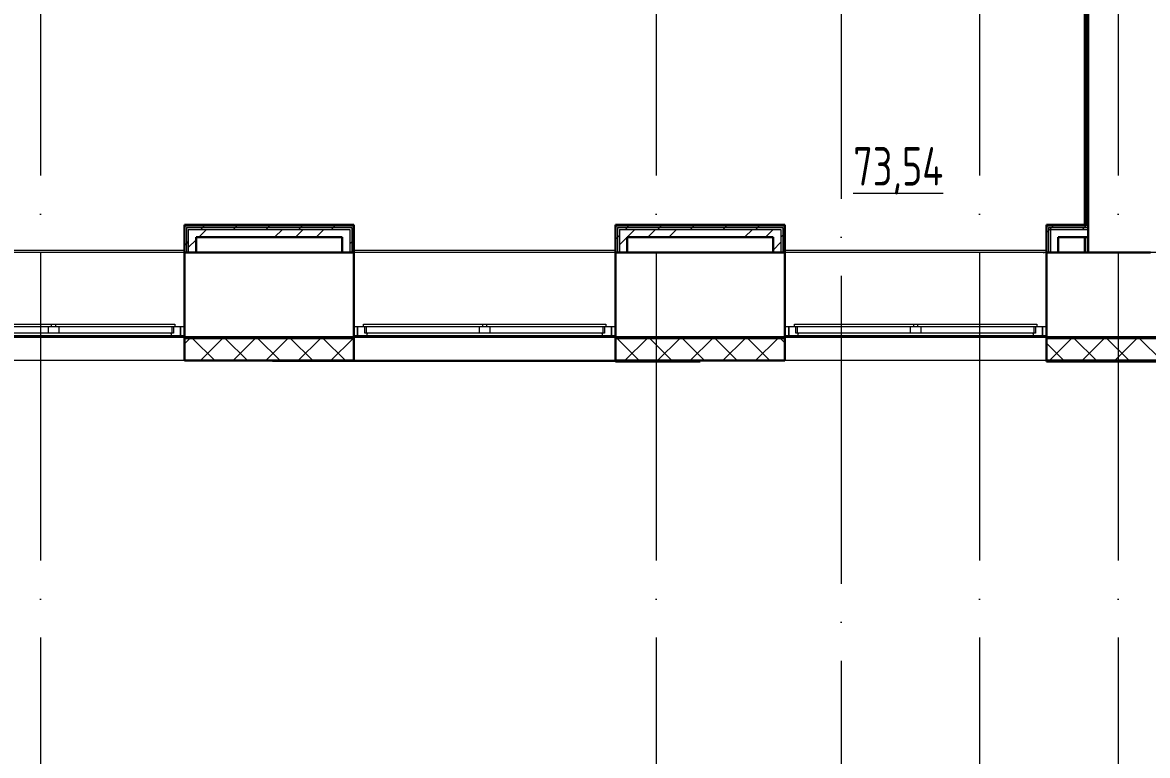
# Model space of a CAD drawing. Header units: millimetres. Extents: x -1073752 to 1436911, y -1379358 to 94781.
# Drawn here: x -1014384 to -1007076, y -920886 to -916126 of the extents above; entities that cross this region are included whole.
import ezdxf

# ---------------------------------------------------------------- set-up
doc = ezdxf.new("R2010")
doc.units = ezdxf.units.MM
doc.linetypes.add('ADSK_Линия сетки', pattern=[25, 20, -2.5, 0, -2.5])
for name, color, linetype, lineweight in [('_ Окна', 7, 'Continuous', 9), ('Марки помещений', 7, 'Continuous', 20), ('Ограждение', 252, 'Continuous', 9), ('Окна', 7, 'Continuous', 9), ('Оси', 252, 'Continuous', 9), ('Стены внутренние', 7, 'Continuous', 18), ('Стены наружные', 7, 'Continuous', 18), ('Стены штриховка', 7, 'Continuous', 9)]:
    doc.layers.add(name, color=color, linetype=linetype, lineweight=lineweight)
doc.styles.add('GOST Common_3', font='', dxfattribs={"height": 3.5})
doc.styles.get('GOST Common_3').set_extended_font_data('GOST 2.304 type A')

# ---------------------------------------------------------------- blocks, each defined once
blk = doc.blocks.new('1 этаж')
at = {"layer": 'Ограждение', "true_color": 0x636466}
h = blk.add_hatch(dxfattribs=at)
h.set_pattern_fill('FP_25', color=251, style=0, pattern_type=2)
h.set_pattern_definition([(0, (-32119.8, 96), (0, 600), []), (90, (-32119.8, 96), (-600, 4e-14), [])])
h.paths.add_polyline_path([(-15075.8, -20143.7), (-15065.8, -20143.7), (-15065.8, -20043.7), (-15075.8, -20043.7)])
h.paths.add_polyline_path([(-15065.8, -19963.7), (-15065.8, -17453.7), (-15075.8, -17463.7), (-15075.8, -19963.7)])
at = {"layer": 'Стены наружные', "lineweight": 9, "true_color": 0x636466}
h = blk.add_hatch(dxfattribs=at)
h.set_pattern_fill('FP_41', color=251, style=0, pattern_type=2)
h.set_pattern_definition([(180, (-32119.82, 96), (-1e-14, -100), [])])
h.paths.add_polyline_path([(-66005.8, -20703.7), (-64730.8, -20703.7), (-64730.8, -20693.7), (-66005.8, -20693.7)])
h.paths.add_polyline_path([(2117.4, -20703.7), (2694.2, -20703.7), (2694.2, -20693.7), (1409.2, -20693.7), (1409.2, -20703.7)])
h.paths.add_polyline_path([(-63030.8, -20703.7), (-61880.8, -20703.7), (-61880.8, -20693.7), (-63030.8, -20693.7)])
h.paths.add_polyline_path([(-752.8, -20703.7), (-290.8, -20703.7), (-290.8, -20693.7), (-1390.8, -20693.7), (-1390.8, -20703.7)])
h.paths.add_polyline_path([(-60180.8, -20703.7), (-59050.8, -20703.7), (-59050.8, -20693.7), (-60180.8, -20693.7)])
h.paths.add_polyline_path([(-3623, -20703.7), (-3090.8, -20703.7), (-3090.8, -20693.7), (-4165.8, -20693.7), (-4165.8, -20703.7)])
h.paths.add_polyline_path([(-57350.8, -20703.7), (-56240.8, -20703.7), (-56240.8, -20693.7), (-57350.8, -20693.7)])
h.paths.add_polyline_path([(-5865.8, -20703.7), (-5865.8, -20693.7), (-6960.8, -20693.7), (-6960.8, -20703.7), (-6493.2, -20703.7)])
h.paths.add_polyline_path([(-54540.8, -20703.7), (-53450.8, -20703.7), (-53450.8, -20693.7), (-54540.8, -20693.7)])
h.paths.add_polyline_path([(-8660.8, -20703.7), (-8660.8, -20693.7), (-9765.8, -20693.7), (-9765.8, -20703.7), (-9363.4, -20703.7)])
h.paths.add_polyline_path([(-51750.8, -20703.7), (-50620.8, -20703.7), (-50620.8, -20693.7), (-51750.8, -20693.7)])
h.paths.add_polyline_path([(-11516, -20703.7), (-11465.8, -20703.7), (-11465.8, -20693.7), (-12545.8, -20693.7), (-12545.8, -20703.7), (-12233.6, -20703.7)])
h.paths.add_polyline_path([(-48920.8, -20703.7), (-47800.8, -20703.7), (-47800.8, -20693.7), (-48920.8, -20693.7)])
h.paths.add_polyline_path([(-14245.8, -20703.7), (-14245.8, -20693.7), (-15320.8, -20693.7), (-15320.8, -20703.7), (-14386.2, -20703.7)])
h.paths.add_polyline_path([(-46100.8, -20703.7), (-45030.8, -20703.7), (-45030.8, -20693.7), (-46100.8, -20693.7)])
h.paths.add_polyline_path([(-17256.4, -20703.7), (-17020.8, -20703.7), (-17020.8, -20693.7), (-18120.8, -20693.7), (-18120.8, -20703.7), (-17974, -20703.7)])
h.paths.add_polyline_path([(-43330.8, -20703.7), (-42230.8, -20703.7), (-42230.8, -20693.7), (-43330.8, -20693.7)])
h.paths.add_polyline_path([(-19820.8, -20703.7), (-19820.8, -20693.7), (-20920.8, -20693.7), (-20920.8, -20703.7), (-20126.6, -20703.7)])
h.paths.add_polyline_path([(-40530.8, -20703.7), (-39400.8, -20703.7), (-39400.8, -20693.7), (-40530.8, -20693.7)])
h.paths.add_polyline_path([(-22620.8, -20703.7), (-22620.8, -20693.7), (-23700.8, -20693.7), (-23700.8, -20703.7), (-22996.8, -20703.7)])
h.paths.add_polyline_path([(-25867, -20703.7), (-25400.8, -20703.7), (-25400.8, -20693.7), (-26500.8, -20693.7), (-26500.8, -20703.7), (-26498.8, -20703.7)])
h.paths.add_polyline_path([(-37700.8, -20703.7), (-36590.8, -20703.7), (-36590.8, -20693.7), (-37700.8, -20693.7)])
h.paths.add_polyline_path([(-28202.8, -20703.7), (-28200.8, -20703.7), (-28200.8, -20693.7), (-29240.8, -20693.7), (-29239.8, -20703.7), (-28378.4, -20703.7)])
h.paths.add_polyline_path([(-34890.8, -20703.7), (-33780.8, -20703.7), (-33780.8, -20693.7), (-34890.8, -20693.7)])
h.paths.add_polyline_path([(-30940.8, -20703.7), (-30940.8, -20693.7), (-32080.8, -20693.7), (-32079.8, -20703.7), (-31090.8, -20703.7)])
at = {"layer": '_ Окна', "color": 251, "lineweight": 18, "true_color": 0x636466}
for p, q in [((-21009.8, -20666.7), (-21005.2, -20683.7)), ((-20991.8, -20666.7), (-21003.8, -20666.7)), ((-20991.8, -20625.7), (-20991.8, -20666.7)), ((-20945.8, -20625.7), (-20983.8, -20625.7)), ((-20945.8, -20683.7), (-20945.8, -20625.7)), ((-19757.8, -20625.7), (-19795.8, -20625.7)), ((-19795.8, -20625.7), (-19795.8, -20683.7)), ((-19749.8, -20666.7), (-19749.8, -20625.7)), ((-19737.8, -20666.7), (-19749.8, -20666.7)), ((-19736.4, -20683.7), (-19731.8, -20666.7)), ((-18209.8, -20666.7), (-18205.2, -20683.7)), ((-18191.8, -20666.7), (-18203.8, -20666.7)), ((-18191.8, -20625.7), (-18191.8, -20666.7)), ((-18145.8, -20625.7), (-18183.8, -20625.7)), ((-18145.8, -20683.7), (-18145.8, -20625.7)), ((-16957.8, -20625.7), (-16995.8, -20625.7)), ((-16995.8, -20625.7), (-16995.8, -20683.7)), ((-16949.8, -20666.7), (-16949.8, -20625.7)), ((-16937.8, -20666.7), (-16949.8, -20666.7)), ((-16936.4, -20683.7), (-16931.8, -20666.7)), ((-15409.8, -20666.7), (-15405.2, -20683.7)), ((-15391.8, -20666.7), (-15403.8, -20666.7)), ((-15391.8, -20625.7), (-15391.8, -20666.7)), ((-15345.8, -20625.7), (-15383.8, -20625.7)), ((-15345.8, -20683.7), (-15345.8, -20625.7)), ((-21005.2, -20683.7), (-20945.8, -20683.7)), ((-19795.8, -20683.7), (-19736.4, -20683.7)), ((-18205.2, -20683.7), (-18145.8, -20683.7)), ((-16995.8, -20683.7), (-16936.4, -20683.7)), ((-15405.2, -20683.7), (-15345.8, -20683.7))]:
    blk.add_line(p, q, dxfattribs=at)
at = {"layer": '_ Окна', "color": 251, "true_color": 0x636466}
for p, q in [((-20920.8, -20625.7), (-20945.8, -20625.7)), ((-20945.8, -20625.7), (-20945.8, -20683.7)), ((-19795.8, -20625.7), (-19820.8, -20625.7)), ((-19795.8, -20683.7), (-19795.8, -20625.7)), ((-18120.8, -20625.7), (-18145.8, -20625.7)), ((-18145.8, -20625.7), (-18145.8, -20683.7)), ((-16995.8, -20625.7), (-17020.8, -20625.7)), ((-16995.8, -20683.7), (-16995.8, -20625.7)), ((-15320.8, -20625.7), (-15345.8, -20625.7)), ((-15345.8, -20625.7), (-15345.8, -20683.7)), ((-20945.8, -20683.7), (-20920.8, -20683.7)), ((-19820.8, -20683.7), (-19795.8, -20683.7)), ((-18145.8, -20683.7), (-18120.8, -20683.7)), ((-17020.8, -20683.7), (-16995.8, -20683.7)), ((-15345.8, -20683.7), (-15320.8, -20683.7))]:
    blk.add_line(p, q, dxfattribs=at)
at = {"layer": 'Ограждение', "color": 251, "true_color": 0x636466}
for p, q in [((-15075.8, -17463.7), (-15075.8, -19963.9)), ((-15075.8, -20043.7), (-15075.8, -20143.7)), ((-15065.8, -20143.7), (-15065.8, -20043.7))]:
    blk.add_line(p, q, dxfattribs=at)
at = {"layer": 'Окна', "color": 251, "true_color": 0x636466}
for p, q in [((-22557.8, -20608.7), (-21785.8, -20608.7)), ((-21785.8, -20608.7), (-21755.8, -20608.7)), ((-21785.8, -20608.7), (-21785.8, -20625.7)), ((-21755.8, -20608.7), (-20983.8, -20608.7)), ((-21755.8, -20625.7), (-21755.8, -20608.7)), ((-20983.8, -20608.7), (-20983.8, -20625.7)), ((-19757.8, -20608.7), (-18985.8, -20608.7)), ((-19757.8, -20625.7), (-19757.8, -20608.7)), ((-18985.8, -20608.7), (-18955.8, -20608.7)), ((-18985.8, -20608.7), (-18985.8, -20625.7)), ((-18955.8, -20608.7), (-18183.8, -20608.7)), ((-18955.8, -20625.7), (-18955.8, -20608.7)), ((-18183.8, -20608.7), (-18183.8, -20625.7)), ((-16957.8, -20608.7), (-16185.8, -20608.7)), ((-16957.8, -20625.7), (-16957.8, -20608.7)), ((-16185.8, -20608.7), (-16155.8, -20608.7)), ((-16185.8, -20608.7), (-16185.8, -20625.7)), ((-16155.8, -20608.7), (-15383.8, -20608.7)), ((-16155.8, -20625.7), (-16155.8, -20608.7)), ((-15383.8, -20608.7), (-15383.8, -20625.7)), ((-21785.8, -20625.7), (-22557.8, -20625.7)), ((-21805.8, -20666.7), (-22537.8, -20666.7)), ((-21805.8, -20625.7), (-21805.8, -20666.7)), ((-21735.8, -20666.7), (-21805.8, -20666.7)), ((-21755.8, -20625.7), (-21785.8, -20625.7)), ((-20983.8, -20625.7), (-21755.8, -20625.7)), ((-21735.8, -20666.7), (-21735.8, -20625.7)), ((-21003.8, -20666.7), (-21735.8, -20666.7)), ((-21003.8, -20625.7), (-21003.8, -20666.7)), ((-18985.8, -20625.7), (-19757.8, -20625.7)), ((-19737.8, -20666.7), (-19737.8, -20625.7)), ((-19005.8, -20666.7), (-19737.8, -20666.7)), ((-19005.8, -20625.7), (-19005.8, -20666.7)), ((-18935.8, -20666.7), (-19005.8, -20666.7)), ((-18955.8, -20625.7), (-18985.8, -20625.7)), ((-18183.8, -20625.7), (-18955.8, -20625.7)), ((-18935.8, -20666.7), (-18935.8, -20625.7)), ((-18203.8, -20666.7), (-18935.8, -20666.7)), ((-18203.8, -20625.7), (-18203.8, -20666.7)), ((-16185.8, -20625.7), (-16957.8, -20625.7)), ((-16937.8, -20666.7), (-16937.8, -20625.7)), ((-16205.8, -20666.7), (-16937.8, -20666.7)), ((-16205.8, -20625.7), (-16205.8, -20666.7)), ((-16135.8, -20666.7), (-16205.8, -20666.7)), ((-16155.8, -20625.7), (-16185.8, -20625.7)), ((-15383.8, -20625.7), (-16155.8, -20625.7)), ((-16135.8, -20666.7), (-16135.8, -20625.7)), ((-15403.8, -20666.7), (-16135.8, -20666.7)), ((-15403.8, -20625.7), (-15403.8, -20666.7)), ((-22536.4, -20683.7), (-21005.2, -20683.7)), ((-19736.4, -20683.7), (-18205.2, -20683.7)), ((-16936.4, -20683.7), (-15405.2, -20683.7))]:
    blk.add_line(p, q, dxfattribs=at)
at = {"layer": 'Оси', "color": 251, "linetype": 'ADSK_Линия сетки', "ltscale": 100, "true_color": 0x636466}
for p, q in [((-16655.8, 32206.9), (-16655.8, -33769.9)), ((-21855.8, -2643.7), (-21855.8, -33769.9)), ((-17855.8, -2643.7), (-17855.8, -33769.9)), ((-15755.8, -2643.7), (-15755.8, -32499.9)), ((-14855.8, -2643.7), (-14855.8, -32499.9)), ((4411.5, -20143.7), (-72528.1, -20143.7))]:
    blk.add_line(p, q, dxfattribs=at)
at = {"layer": 'Стены внутренние', "color": 251, "lineweight": 30, "true_color": 0x636466}
for p, q in [((-15050.8, -20043.7), (-15050.8, -20143.7)), ((-20920.8, -20143.7), (-20920.8, -20693.7)), ((-19895.8, -20143.7), (-20845.8, -20143.7)), ((-19820.8, -20693.7), (-19820.8, -20143.7)), ((-18120.8, -20143.7), (-18120.8, -20693.7)), ((-17095.8, -20143.7), (-18045.8, -20143.7)), ((-17020.8, -20693.7), (-17020.8, -20143.7)), ((-15320.8, -20143.7), (-15320.8, -20693.7)), ((-14645.8, -20143.7), (-15245.8, -20143.7)), ((-15050.8, -20143.7), (-14660.8, -20143.7)), ((-20920.8, -20693.7), (-19820.8, -20693.7)), ((-20920.8, -20703.7), (-20920.8, -20845.7)), ((-19820.8, -20845.7), (-19820.8, -20703.7)), ((-18120.8, -20693.7), (-17020.8, -20693.7)), ((-18120.8, -20703.7), (-18120.8, -20845.7)), ((-17020.8, -20845.7), (-17020.8, -20703.7)), ((-15320.8, -20693.7), (-14245.8, -20693.7)), ((-15320.8, -20703.7), (-15320.8, -20845.7)), ((-20920.8, -20845.7), (-19820.8, -20845.7)), ((-18120.8, -20845.7), (-17020.8, -20845.7)), ((-15320.8, -20845.7), (-14245.8, -20845.7))]:
    blk.add_line(p, q, dxfattribs=at)
at = {"layer": 'Стены внутренние', "color": 251, "true_color": 0x636466}
for p, q in [((-20920.8, -20693.7), (-22620.8, -20693.7)), ((-18120.8, -20693.7), (-19820.8, -20693.7)), ((-15320.8, -20693.7), (-17020.8, -20693.7)), ((-20920.8, -20845.7), (-22620.8, -20845.7)), ((-18120.8, -20845.7), (-19820.8, -20845.7)), ((-15320.8, -20845.7), (-17020.8, -20845.7))]:
    blk.add_line(p, q, dxfattribs=at)
at = {"layer": 'Стены внутренние', "color": 251, "linetype": 'Continuous', "lineweight": 9, "true_color": 0x636466}
for p, q in [((-20920.8, -20736.9), (-20887.6, -20703.7)), ((-20726, -20843.7), (-20866, -20703.7)), ((-20815.5, -20843.7), (-20675.5, -20703.7)), ((-20513.9, -20843.7), (-20653.9, -20703.7)), ((-20603.4, -20843.7), (-20463.4, -20703.7)), ((-20301.8, -20843.7), (-20441.8, -20703.7)), ((-20391.2, -20843.7), (-20251.2, -20703.7)), ((-20089.6, -20843.7), (-20229.6, -20703.7)), ((-20179.1, -20843.7), (-20039.1, -20703.7)), ((-19877.5, -20843.7), (-20017.5, -20703.7)), ((-19967, -20843.7), (-19827, -20703.7)), ((-17968.3, -20843.7), (-18108.3, -20703.7)), ((-18057.8, -20843.7), (-17917.8, -20703.7)), ((-17756.2, -20843.7), (-17896.2, -20703.7)), ((-17845.6, -20843.7), (-17705.6, -20703.7)), ((-17544.1, -20843.7), (-17684.1, -20703.7)), ((-17633.5, -20843.7), (-17493.5, -20703.7)), ((-17331.9, -20843.7), (-17471.9, -20703.7)), ((-17421.4, -20843.7), (-17281.4, -20703.7)), ((-17119.8, -20843.7), (-17259.8, -20703.7)), ((-17209.2, -20843.7), (-17069.2, -20703.7)), ((-17020.8, -20730.6), (-17047.7, -20703.7)), ((-15210.6, -20843.7), (-15320.8, -20733.5)), ((-15300.1, -20843.7), (-15160.1, -20703.7)), ((-14998.5, -20843.7), (-15138.5, -20703.7)), ((-15087.9, -20843.7), (-14947.9, -20703.7)), ((-14786.3, -20843.7), (-14926.3, -20703.7)), ((-14875.8, -20843.7), (-14735.8, -20703.7)), ((-14574.2, -20843.7), (-14714.2, -20703.7)), ((-20807.8, -20845.7), (-20807.8, -20845.7)), ((-20199.3, -20845.7), (-20200.5, -20843.7)), ((-19965, -20845.2), (-19965.9, -20843.7)), ((-17991, -20843.7), (-17992.2, -20845.7)), ((-15175.4, -20843.7), (-15176.5, -20845.7)), ((-14940.8, -20843.7), (-14941.9, -20845.7)), ((-14920, -20845.7), (-14921.2, -20843.7)), ((-14685.4, -20845.7), (-14686.6, -20843.7))]:
    blk.add_line(p, q, dxfattribs=at)
at = {"layer": 'Стены наружные', "color": 251, "lineweight": 30, "true_color": 0x636466}
for p, q in [((-15050.8, -20043.7), (-15050.8, -17043.7)), ((-15065.8, -17178.7), (-15065.8, -19963.7)), ((-20920.8, -19963.7), (-20920.8, -20143.7)), ((-19820.8, -19963.7), (-20920.8, -19963.7)), ((-19820.8, -19968.7), (-20920.8, -19968.7)), ((-19820.8, -20143.7), (-19820.8, -19963.7)), ((-18120.8, -19963.7), (-18120.8, -20143.7)), ((-17020.8, -19963.7), (-18120.8, -19963.7)), ((-17020.8, -19968.7), (-18120.8, -19968.7)), ((-17020.8, -20143.7), (-17020.8, -19963.7)), ((-15320.8, -19963.7), (-15320.8, -20143.7)), ((-15065.8, -19963.7), (-15320.8, -19963.7)), ((-15065.8, -19968.7), (-15320.8, -19968.7)), ((-20845.8, -20043.7), (-19895.8, -20043.7)), ((-20845.8, -20143.7), (-20845.8, -20043.7)), ((-19895.8, -20043.7), (-19895.8, -20143.7)), ((-18045.8, -20043.7), (-17095.8, -20043.7)), ((-18045.8, -20143.7), (-18045.8, -20043.7)), ((-17095.8, -20043.7), (-17095.8, -20143.7)), ((-15245.8, -20043.7), (-15050.8, -20043.7)), ((-15245.8, -20143.7), (-15245.8, -20043.7)), ((-20920.8, -20143.7), (-20845.8, -20143.7)), ((-19895.8, -20143.7), (-19820.8, -20143.7)), ((-18120.8, -20143.7), (-18045.8, -20143.7)), ((-17095.8, -20143.7), (-17020.8, -20143.7)), ((-15320.8, -20143.7), (-15245.8, -20143.7)), ((-19820.8, -20693.7), (-20920.8, -20693.7)), ((-20920.8, -20693.7), (-20920.8, -20703.7)), ((-19820.8, -20703.7), (-19820.8, -20693.7)), ((-17020.8, -20693.7), (-18120.8, -20693.7)), ((-18120.8, -20693.7), (-18120.8, -20703.7)), ((-17020.8, -20703.7), (-17020.8, -20693.7)), ((-14245.8, -20693.7), (-15320.8, -20693.7)), ((-15320.8, -20693.7), (-15320.8, -20703.7)), ((-17570.8, -20845.7), (-18120.8, -20845.7)), ((-18120.8, -20845.7), (-18120.8, -20850.7)), ((-18120.8, -20850.7), (-17570.8, -20850.7)), ((-17570.8, -20850.7), (-17570.8, -20845.7)), ((-14245.8, -20845.7), (-15320.8, -20845.7)), ((-15320.8, -20845.7), (-15320.8, -20850.7)), ((-15320.8, -20850.7), (-14245.8, -20850.7))]:
    blk.add_line(p, q, dxfattribs=at)
at = {"layer": 'Стены наружные', "color": 251, "linetype": 'Continuous', "lineweight": 9, "true_color": 0x636466}
for p, q in [((-20828.4, -20043.7), (-20778.4, -19993.7)), ((-20814, -19993.7), (-20801.5, -19981.2)), ((-20801.5, -19981.2), (-20789, -19968.7)), ((-20789, -19968.7), (-20784, -19963.7)), ((-20601.9, -19993.7), (-20589.4, -19981.2)), ((-20589.4, -19981.2), (-20576.9, -19968.7)), ((-20389.8, -19993.7), (-20377.3, -19981.2)), ((-20377.3, -19981.2), (-20364.8, -19968.7)), ((-20364.8, -19968.7), (-20359.8, -19963.7)), ((-20335, -20043.7), (-20285, -19993.7)), ((-20200, -20043.7), (-20150, -19993.7)), ((-20177.6, -19993.7), (-20165.1, -19981.2)), ((-20165.1, -19981.2), (-20152.6, -19968.7)), ((-20065.1, -20043.7), (-20015.1, -19993.7)), ((-19965.5, -19993.7), (-19953, -19981.2)), ((-19953, -19981.2), (-19940.5, -19968.7)), ((-19940.5, -19968.7), (-19935.5, -19963.7)), ((-18056.3, -19993.7), (-18043.8, -19981.2)), ((-18045, -20043.7), (-17995, -19993.7)), ((-18043.8, -19981.2), (-18031.3, -19968.7)), ((-17910.1, -20043.7), (-17860.1, -19993.7)), ((-17844.2, -19993.7), (-17831.7, -19981.2)), ((-17831.7, -19981.2), (-17819.2, -19968.7)), ((-17819.2, -19968.7), (-17814.2, -19963.7)), ((-17775.1, -20043.7), (-17725.1, -19993.7)), ((-17632, -19993.7), (-17619.5, -19981.2)), ((-17619.5, -19981.2), (-17607, -19968.7)), ((-17419.9, -19993.7), (-17407.4, -19981.2)), ((-17407.4, -19981.2), (-17394.9, -19968.7)), ((-17394.9, -19968.7), (-17389.9, -19963.7)), ((-17281.7, -20043.7), (-17231.7, -19993.7)), ((-17207.8, -19993.7), (-17195.3, -19981.2)), ((-17195.3, -19981.2), (-17182.8, -19968.7)), ((-17146.8, -20043.7), (-17096.8, -19993.7)), ((-17033.3, -20031.4), (-17020.8, -20018.9)), ((-15320.8, -20016), (-15308.3, -20003.5)), ((-15308.3, -20003.5), (-15298.6, -19993.7)), ((-15298.6, -19993.7), (-15286.1, -19981.2)), ((-15286.1, -19981.2), (-15273.6, -19968.7)), ((-15273.6, -19968.7), (-15268.6, -19963.7)), ((-15086.4, -19993.7), (-15073.9, -19981.2)), ((-15073.9, -19981.2), (-15061.4, -19968.7)), ((-20920.8, -20100.5), (-20908.3, -20088)), ((-20908.3, -20088), (-20895.8, -20075.5)), ((-20895.8, -20111.1), (-20845.8, -20061.1)), ((-19845.8, -20086.2), (-19833.3, -20073.7)), ((-19833.3, -20073.7), (-19820.8, -20061.2)), ((-18120.8, -20058.2), (-18108.3, -20045.7)), ((-18108.3, -20045.7), (-18095.8, -20033.2)), ((-18095.8, -20094.5), (-18045.8, -20044.5)), ((-17095.8, -20127.7), (-17045.8, -20077.7)), ((-17045.8, -20043.9), (-17033.3, -20031.4)), ((-17992.2, -20845.7), (-17995.1, -20850.7)), ((-17758.1, -20846.7), (-17760.4, -20850.7)), ((-15176.5, -20845.7), (-15178.7, -20849.5)), ((-14941.9, -20845.7), (-14944.8, -20850.7)), ((-14917.2, -20850.7), (-14920, -20845.7)), ((-14684.7, -20846.9), (-14685.4, -20845.7))]:
    blk.add_line(p, q, dxfattribs=at)
at = {"layer": 'Стены наружные', "color": 251, "true_color": 0x636466}
for p, q in [((-22620.8, -20128.7), (-20920.8, -20128.7)), ((-20920.8, -20143.7), (-22620.8, -20143.7)), ((-19820.8, -20128.7), (-18120.8, -20128.7)), ((-18120.8, -20143.7), (-19820.8, -20143.7)), ((-17020.8, -20128.7), (-15320.8, -20128.7)), ((-15320.8, -20143.7), (-17020.8, -20143.7)), ((-22620.8, -20693.7), (-20920.8, -20693.7)), ((-19820.8, -20693.7), (-18120.8, -20693.7)), ((-17020.8, -20693.7), (-15320.8, -20693.7)), ((-20348.5, -20850.7), (-20348.5, -20845.7)), ((-18120.8, -20850.7), (-20348.5, -20850.7)), ((-19820.8, -20845.7), (-18120.8, -20845.7)), ((-19820.8, -20845.7), (-19820.8, -20850.7))]:
    blk.add_line(p, q, dxfattribs=at)
at = {"layer": 'Стены штриховка', "color": 251, "true_color": 0x636466}
for p, q in [((-20908.3, -19981.2), (-19833.3, -19981.2)), ((-20908.3, -19981.2), (-20908.3, -20143.7)), ((-20895.8, -19993.7), (-19845.8, -19993.7)), ((-20895.8, -19993.7), (-20895.8, -20143.7)), ((-19845.8, -19993.7), (-19845.8, -20143.7)), ((-19833.3, -19981.2), (-19833.3, -20143.7)), ((-18108.3, -19981.2), (-17033.3, -19981.2)), ((-18108.3, -19981.2), (-18108.3, -20143.7)), ((-18095.8, -19993.7), (-17045.8, -19993.7)), ((-18095.8, -19993.7), (-18095.8, -20143.7)), ((-17045.8, -19993.7), (-17045.8, -20143.7)), ((-17033.3, -19981.2), (-17033.3, -20143.7)), ((-15308.3, -19981.2), (-15050.8, -19981.2)), ((-15308.3, -19981.2), (-15308.3, -20143.7)), ((-15295.8, -19993.7), (-15050.8, -19993.7)), ((-15295.8, -19993.7), (-15295.8, -20143.7)), ((-15065.8, -19968.7), (-15065.8, -19963.7)), ((-15065.8, -19968.7), (-15050.8, -19968.7)), ((-19820.8, -20703.7), (-20920.8, -20703.7)), ((-17020.8, -20703.7), (-18120.8, -20703.7)), ((-14245.8, -20703.7), (-15320.8, -20703.7)), ((-20918.8, -20769.7), (-20920.8, -20769.7)), ((-20918.8, -20769.7), (-20918.8, -20843.7)), ((-19820.8, -20769.7), (-19822.8, -20769.7)), ((-19822.8, -20843.7), (-19822.8, -20769.7)), ((-18118.8, -20769.7), (-18120.8, -20769.7)), ((-18118.8, -20769.7), (-18118.8, -20843.7)), ((-17020.8, -20769.7), (-17022.8, -20769.7)), ((-17022.8, -20843.7), (-17022.8, -20769.7)), ((-15318.8, -20769.7), (-15320.8, -20769.7)), ((-15318.8, -20769.7), (-15318.8, -20843.7)), ((-20918.8, -20843.7), (-19822.8, -20843.7)), ((-18118.8, -20843.7), (-17022.8, -20843.7)), ((-15318.8, -20843.7), (-14247.8, -20843.7))]:
    blk.add_line(p, q, dxfattribs=at)
at = {"layer": 'Марки помещений', "color": 251, "true_color": 0x636466, "style": 'GOST Common_3', "width": 0.9}
blk.add_text('%%U73,54', height=250, dxfattribs=at).set_placement((-16576.2, -19709.1))

msp = doc.modelspace()

# ---------------------------------------------------------------- block references
msp.add_blockref('1 этаж', (-992411.4, -897475.7))

doc.saveas('drawing.dxf')
